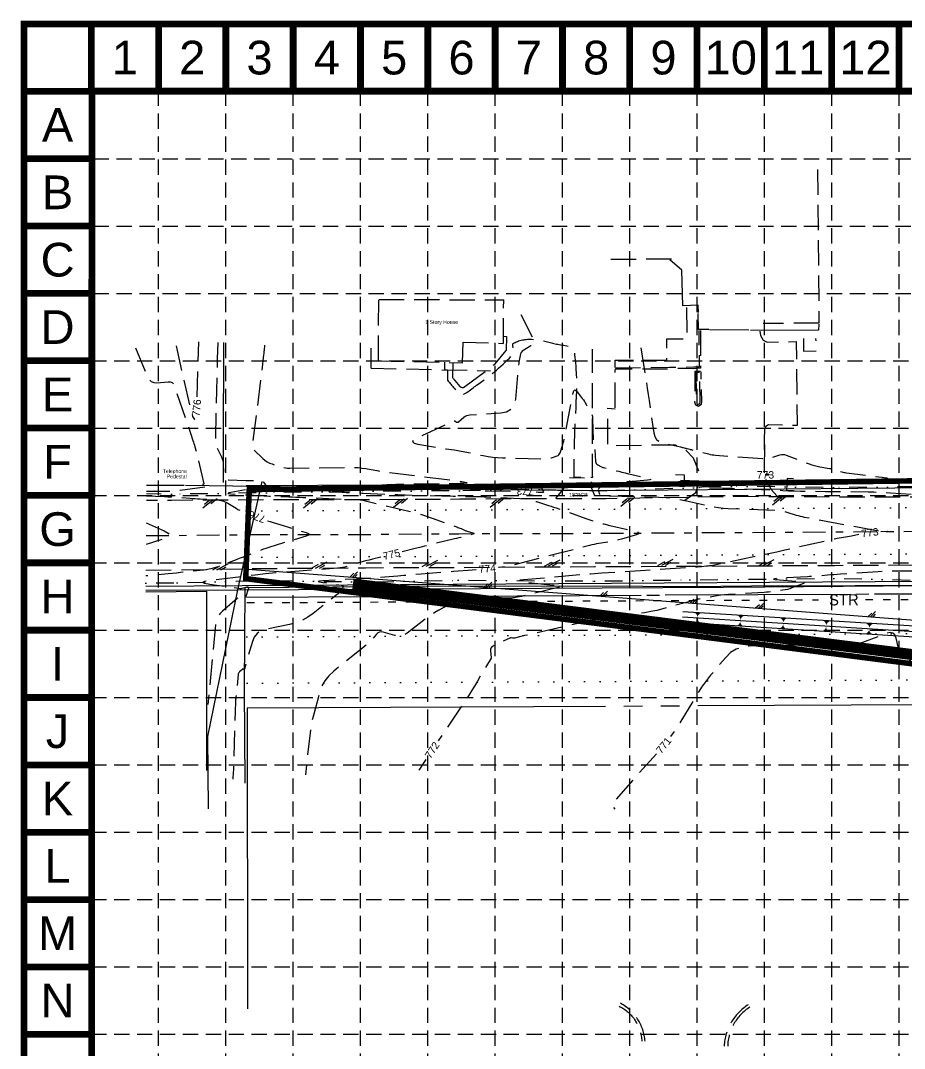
# Model space of a CAD drawing. Header units: feet. Extents: x 47819 to 50150, y 49272 to 50730.
# Drawn here: x 47819 to 48296, y 50175 to 50730 of the extents above; entities that cross this region are included whole.
import ezdxf
from ezdxf.enums import TextEntityAlignment as Align

# ---------------------------------------------------------------- set-up
doc = ezdxf.new("R2010")
doc.units = ezdxf.units.FT
doc.header["$MEASUREMENT"] = 0
for name, pattern in [('C.L.Road', [113, 100, -3, 7, -3]), ('DGN Style 1', [8.199064, 0.013642, -8.185422]), ('DGN Style 2', [13.64237, 8.185422, -5.456948]), ('DGN Style 3', [19.099317, 13.64237, -5.456948]), ('DGN Style 5', [9.549659, 4.092711, -5.456948]), ('DGN Style 6', [25.947787, 0.013642, -5.456948, 9.549659, -5.456948, 0.013642, -5.456948]), ('DGN Style 7', [27.284739, 12.278133, -5.456948, 4.092711, -5.456948]), ('HIDDEN', [0.375, 0.25, -0.125]), ('R W Line', [250, 200, -10, 10, -10, 10, -10])]:
    doc.linetypes.add(name, pattern=pattern)
for name, color, linetype in [('BASE', 7, 'Continuous'), ('GRID', 254, 'HIDDEN'), ('SILT FENCE', 200, 'Continuous')]:
    doc.layers.add(name, color=color, linetype=linetype)
for name, color, linetype, lineweight in [('Level 1', 1, 'Continuous', 0), ('Level 13', 1, 'Continuous', 0), ('Level 14', 1, 'Continuous', 0), ('Level 17', 1, 'Continuous', 0), ('Level 21', 1, 'Continuous', 0), ('Level 22', 1, 'Continuous', 0), ('Level 30', 1, 'Continuous', 0), ('Level 4', 1, 'Continuous', 0), ('Level 43', 1, 'Continuous', 0), ('Level 45', 1, 'Continuous', 0), ('Level 63', 1, 'Continuous', 0), ('Level 8', 1, 'Continuous', 0)]:
    doc.layers.add(name, color=color, linetype=linetype, lineweight=lineweight)
doc.styles.get("Standard").update_dxf_attribs({"font": 'ARIAL.TTF'})
doc.styles.add('Style-WORKING', font='WORKING.shx')
doc.linetypes.add('Fence', pattern='A,20,-3,[38,dgnlstyle-lstyle.shx,S=0.024,R=0,X=0,Y=0],-3', length=26)
doc.linetypes.add('{-BT-}', pattern='A,20,-3,["BT",Style-WORKING,S=3,R=0,X=-2.504,Y=-1.5],-3', length=26)
doc.linetypes.add('{-OE-}', pattern='A,20,-3,[13,dgnlstyle-lstyle.shx,S=0.041192,R=0,X=0,Y=0],-3', length=26)

msp = doc.modelspace()

# ---------------------------------------------------------------- hatches: boundary and pattern name
at = {"layer": 'Level 30', "linetype": 'Continuous', "lineweight": 0}
for points in [[(48181.76, 50404.42, 0.448688), (48184.87, 50407.18, 0.448688), (48187.56, 50404)], [(48187.73, 50409.91, 0.448688), (48184.64, 50407.11, 0.448688), (48181.92, 50410.26)], [(48210.96, 50408.42, 0.448688), (48207.85, 50405.66, 0.448688), (48205.16, 50408.83)], [(48234.07, 50407.04, 0.448688), (48231, 50404.23, 0.448688), (48228.26, 50407.37)], [(48204.68, 50402.94, 0.448688), (48207.77, 50405.72, 0.448688), (48210.49, 50402.57)], [(48227.87, 50401.44, 0.448688), (48230.95, 50404.23, 0.448688), (48233.68, 50401.08)], [(48251.04, 50400.1, 0.448688), (48254.14, 50402.88, 0.448688), (48256.85, 50399.71)], [(48257.29, 50405.45, 0.448688), (48254.15, 50402.72, 0.448688), (48251.49, 50405.93)], [(48280.54, 50404.09, 0.448688), (48277.45, 50401.31, 0.448688), (48274.74, 50404.47)], [(48274.3, 50398.64, 0.448688), (48277.42, 50401.41, 0.448688), (48280.11, 50398.23)]]:
    msp.add_hatch(color=5, dxfattribs=at).paths.add_polyline_path(points)

# ---------------------------------------------------------------- linework, layer by layer
at = {"layer": 'BASE', "const_width": 3.64}
for points in [[(47820.86, 49273.44), (50147.9, 49273.44), (50147.9, 50727.84), (47820.86, 50727.84)], [(47857.14, 49309.79), (50111.64, 49309.73), (50111.6, 50691.5), (47857.6, 50691.54)]]:
    msp.add_lwpolyline(points, close=True, dxfattribs=at)
for points in [[(47857.22, 50691.48), (47857.22, 50727.84)], [(47893.58, 50691.48), (47893.58, 50727.84)], [(47929.94, 50691.48), (47929.94, 50727.84)], [(47966.3, 50691.48), (47966.3, 50727.84)], [(48002.66, 50691.48), (48002.66, 50727.84)], [(48039.02, 50691.48), (48039.02, 50727.84)], [(48075.38, 50691.48), (48075.38, 50727.84)], [(48111.74, 50691.48), (48111.74, 50727.84)], [(48148.1, 50691.48), (48148.1, 50727.84)], [(48184.46, 50691.48), (48184.46, 50727.84)], [(48220.82, 50691.48), (48220.82, 50727.84)], [(48257.18, 50691.48), (48257.18, 50727.84)], [(48293.54, 50691.48), (48293.54, 50727.84)], [(47857.22, 50691.48), (47820.86, 50691.48)], [(47857.22, 50655.12), (47820.86, 50655.12)], [(47857.22, 50618.76), (47820.86, 50618.76)], [(47857.22, 50582.4), (47820.86, 50582.4)], [(47857.22, 50546.04), (47820.86, 50546.04)], [(47857.22, 50509.68), (47820.86, 50509.68)], [(47857.22, 50473.32), (47820.86, 50473.32)], [(47857.22, 50436.96), (47820.86, 50436.96)], [(47857.22, 50400.6), (47820.86, 50400.6)], [(47857.22, 50364.24), (47820.86, 50364.24)], [(47857.22, 50327.88), (47857.22, 50364.24)], [(47857.22, 50327.88), (47820.86, 50327.88)], [(47857.22, 50291.52), (47820.86, 50291.52)], [(47857.22, 50255.16), (47820.86, 50255.16)], [(47857.22, 50218.8), (47820.86, 50218.8)], [(47857.22, 50182.44), (47820.86, 50182.44)]]:
    msp.add_lwpolyline(points, dxfattribs=at)
at = {"layer": 'GRID', "color": 252, "linetype": 'HIDDEN', "lineweight": 0, "ltscale": 33}
for p, q in [((47893.46, 50691.83), (47893.46, 49418.72)), ((47929.82, 50691.83), (47929.82, 49418.72)), ((47966.18, 50691.83), (47966.18, 49418.72)), ((48002.54, 50691.83), (48002.54, 49418.72)), ((48038.9, 50691.83), (48038.9, 49418.72)), ((48075.26, 50691.83), (48075.26, 49418.72)), ((48111.62, 50691.83), (48111.62, 49418.72)), ((48147.98, 50691.83), (48147.98, 49418.72)), ((48184.34, 50691.83), (48184.34, 49418.72)), ((48220.7, 50691.83), (48220.7, 49418.72)), ((48257.06, 50691.83), (48257.06, 49418.72)), ((48293.42, 50691.83), (48293.42, 49418.72)), ((47858.56, 50655), (50112.88, 50655)), ((47858.56, 50618.64), (50112.88, 50618.64)), ((47858.56, 50582.28), (50112.88, 50582.28)), ((47857.22, 50546.04), (50111.54, 50546.04)), ((47857.22, 50509.68), (50111.54, 50509.68)), ((47857.22, 50473.32), (50111.54, 50473.32)), ((47857.22, 50436.96), (50111.54, 50436.96)), ((47857.22, 50400.6), (50111.54, 50400.6)), ((47857.22, 50364.24), (50111.54, 50364.24)), ((47857.22, 50327.88), (50111.54, 50327.88)), ((47857.22, 50291.52), (50111.54, 50291.52)), ((47857.22, 50255.16), (50111.54, 50255.16)), ((47857.22, 50218.8), (50111.54, 50218.8)), ((47857.22, 50182.44), (50111.54, 50182.44))]:
    msp.add_line(p, q, dxfattribs=at)
at = {"layer": 'Level 1', "color": 253, "linetype": 'C.L.Road', "lineweight": 0}
msp.add_line((47941.22, 50418.46), (49384.61, 50425.65), dxfattribs=at)
at = {"layer": 'Level 1', "color": 253, "linetype": 'DGN Style 7', "lineweight": 0, "flags": 128}
msp.add_lwpolyline([(47886.91, 50451.69), (47903.12, 50451.73), (47952.27, 50452.33), (48005.73, 50452.3), (48055.73, 50452.68), (48128.69, 50452.89), (48181.57, 50453.22), (48362.07, 50454.27), (48413.92, 50454.23), (48463.9, 50454.62), (48513.7, 50454.83), (48562.97, 50455.28), (48613.81, 50455.44), (48665.23, 50455.82), (48709.4, 50454.27), (48747.01, 50455.15), (48810.68, 50455.63), (48860.54, 50456), (48910.08, 50456.16), (48958.6, 50456.55), (49009.67, 50456.96), (49059.25, 50457.11), (49108.65, 50457.69), (49158.42, 50458.22), (49208.5, 50458.52), (49258.75, 50458.63), (49309.17, 50459.28), (49359.34, 50459.39), (49409.52, 50459.97), (49461, 50460.23), (49511.13, 50460.45), (49562.4, 50460.61), (49612.73, 50461.19), (49662.55, 50461.58), (49712.79, 50461.63), (49763.97, 50462.42), (49814.97, 50462.05), (49865.16, 50462.48), (49916.23, 50462.88), (49966.65, 50462.95), (50016.35, 50463.19), (50066.88, 50463.31), (50068.94, 50463.32)], dxfattribs=at)
at = {"layer": 'Level 13', "color": 7, "linetype": 'DGN Style 3', "lineweight": 0}
for p, q in [((48075.39, 50544.38), (48081.34, 50551.64)), ((48048.14, 50541.15), (48048.23, 50545.18)), ((48052.6, 50536.66), (48052.78, 50545.09)), ((48059.06, 50532.06), (48075.39, 50544.38)), ((48052.65, 50536.53), (48056.35, 50532.18)), ((47923.07, 50471.04), (47917.58, 50466.49)), ((47920.97, 50470.6), (47918.39, 50468.46)), ((47925.16, 50471.47), (47921.82, 50468.71)), ((47977.29, 50470.95), (47971.8, 50466.4)), ((47975.2, 50470.51), (47972.61, 50468.37)), ((47979.38, 50471.39), (47976.05, 50468.62)), ((48026.01, 50471.31), (48020.52, 50466.76)), ((48023.91, 50470.87), (48021.33, 50468.73)), ((48028.1, 50471.74), (48024.76, 50468.97)), ((48078.25, 50471.37), (48072.76, 50466.83)), ((48076.15, 50470.94), (48073.57, 50468.79)), ((48080.34, 50471.81), (48077, 50469.04)), ((48148.68, 50471.84), (48143.2, 50467.29)), ((48146.59, 50471.4), (48144, 50469.26)), ((48150.78, 50472.27), (48147.44, 50469.51)), ((48230.63, 50472.59), (48225.15, 50468.04)), ((48228.54, 50472.15), (48225.95, 50470.01)), ((48232.73, 50473.02), (48229.39, 50470.26)), ((47922.93, 50433.18), (47926.74, 50435.24)), ((47925.07, 50433.2), (47931.33, 50436.59)), ((47976.24, 50434.11), (47980.05, 50436.17)), ((47978.37, 50434.13), (47984.64, 50437.52)), ((47980.51, 50434.15), (47983.47, 50435.75)), ((48035.98, 50435.04), (48039.79, 50437.11)), ((48038.11, 50435.06), (48044.38, 50438.45)), ((48040.25, 50435.08), (48043.21, 50436.68)), ((48102.1, 50435.23), (48105.92, 50437.29)), ((48104.24, 50435.25), (48110.51, 50438.64)), ((48106.38, 50435.27), (48109.34, 50436.87)), ((48163.19, 50435.58), (48167, 50437.64)), ((48165.32, 50435.6), (48171.59, 50438.99)), ((48167.46, 50435.62), (48170.42, 50437.22)), ((48217.66, 50435.35), (48221.47, 50437.41)), ((48219.8, 50435.37), (48226.07, 50438.76)), ((48221.94, 50435.39), (48224.89, 50436.99)), ((47927.2, 50433.22), (47930.16, 50434.82))]:
    msp.add_line(p, q, dxfattribs=at)
at = {"layer": 'Level 13', "color": 7, "linetype": 'DGN Style 1', "lineweight": 0}
for p, q in [((47940.99, 50464.96), (48689.23, 50468.69)), ((47941.11, 50439.96), (48390.8, 50442.2)), ((47941.33, 50396.96), (48391.01, 50399.2)), ((47941.45, 50371.96), (48689.69, 50375.69))]:
    msp.add_line(p, q, dxfattribs=at)
at = {"layer": 'Level 13', "color": 7, "linetype": 'DGN Style 3', "lineweight": 0, "flags": 128}
for points in [[(48140.24, 50542.46), (48140.19, 50546.26), (48168.13, 50546.43), (48168.14, 50557.79), (48179.07, 50557.95), (48178.91, 50575.57)], [(48079.97, 50559.29), (48081.57, 50559.1), (48081.34, 50551.64)], [(48186.25, 50562.41), (48186.31, 50542.02), (48182.58, 50541.7), (48178.48, 50541.77), (48173.6, 50541.86), (48169.48, 50541.58), (48140.27, 50541.42)], [(48140.3, 50542.21), (48169.52, 50542.49), (48173.67, 50542.52), (48178.63, 50542.55), (48182.6, 50542.66), (48185.76, 50542.66), (48185.49, 50562.38)], [(48218.37, 50561.92), (48218.69, 50559.63), (48220.13, 50557.23), (48222.35, 50556.08), (48237.99, 50556.37), (48238.48, 50511.12), (48223.05, 50511.4), (48221.58, 50510.59), (48220.94, 50509.24), (48220.61, 50483.67), (48222.6, 50479.78), (48224.41, 50476.48), (48227.53, 50473.18), (48231.34, 50471.29)], [(48140.29, 50520.61), (48140.24, 50541.24)], [(48186.24, 50540.23), (48183.22, 50540.29), (48183.13, 50523.78), (48183.58, 50522.28), (48184.98, 50521.55), (48186.76, 50522.64), (48187, 50523.9), (48186.59, 50540.08)], [(48185.74, 50539.75), (48183.77, 50539.71), (48183.92, 50523.92), (48184.12, 50522.87), (48184.89, 50522.38), (48185.96, 50523), (48186.1, 50523.9), (48185.85, 50539.73)], [(48177.8, 50470.86), (48183.85, 50474.92), (48185.82, 50480.9), (48185.63, 50485.5), (48182.55, 50493.5), (48178.04, 50497.97), (48172.77, 50500.5), (48170.59, 50500.55), (48136.26, 50500.13), (48136.27, 50520.35), (48140.29, 50520.12)], [(48172.71, 50484.65), (48177.54, 50484.44), (48177.42, 50478.04), (48172.27, 50478.2)], [(48236.43, 50482.36), (48233.02, 50482.42), (48232.67, 50475.96), (48236.97, 50475.97)], [(48732.74, 50475.56), (48727.61, 50473.15), (48719.37, 50473.21), (48699.81, 50472.65), (48663.74, 50474.25), (48614.87, 50474.25), (48564.47, 50474.54), (48513.19, 50474.98), (48462.85, 50473.79), (48411.31, 50473.33), (48360.52, 50473.04), (48308.36, 50472.38), (48258.48, 50472.45), (48202.79, 50472.72), (48135.29, 50471.51), (48100.18, 50471.51), (48056.31, 50471.24), (48002.53, 50470.94), (47952.05, 50470.96), (47900.64, 50470.64), (47887.04, 50470.53)], [(47886.79, 50433.02), (47903.12, 50433.17), (47951.46, 50433.92), (48005.29, 50434.33), (48055.53, 50434.5), (48128.95, 50434.94), (48181, 50435.14), (48258.59, 50435.59), (48309.47, 50435.83), (48361.95, 50436.07), (48414.41, 50436.27), (48463.58, 50436.03), (48514.5, 50436.48), (48562.77, 50436.34), (48613.38, 50436.59), (48666.21, 50435.18)]]:
    msp.add_lwpolyline(points, dxfattribs=at)
at = {"layer": 'Level 13', "color": 7, "linetype": 'DGN Style 2', "lineweight": 0, "flags": 128}
msp.add_lwpolyline([(48108.14, 50471.67), (48112.56, 50477.13), (48115.41, 50482.96), (48127.17, 50482.72), (48127.3, 50477.62), (48129.74, 50471.54)], dxfattribs=at)
at = {"layer": 'Level 13', "color": 7, "linetype": 'DGN Style 3', "lineweight": 0}
for centre, radius, start, end in [((48057.78, 50533.74), 2.12, 227.5754, 307.4032), ((48130.75, 50176.65), 25.7, 4.6684, 61.3159), ((48227.17, 50174.62), 28.16, 122.4184, 176.92), ((48226.41, 50175.49), 25.45, 121.7535, 178.7983)]:
    msp.add_arc(centre, radius, start, end, dxfattribs=at)
at = {"layer": 'Level 13', "color": 7, "linetype": 'DGN Style 3', "lineweight": 0, "extrusion": (0, 0, -1)}
msp.add_arc((-48132.37, 50177.78), 22.26, 116.4615, 177.619, dxfattribs=at)
at = {"layer": 'Level 13', "color": 7, "linetype": 'DGN Style 3', "lineweight": 0}
msp.add_open_spline([(48048.14, 50541.15), (48048.62, 50541.11), (48049.1, 50541.08), (48049.58, 50541.04), (48049.61, 50539.19), (48049.64, 50537.34), (48049.67, 50535.49), (48051.57, 50533.21), (48053.47, 50530.93), (48055.37, 50528.66), (48057.69, 50525.88), (48062.21, 50530.7), (48065.37, 50532.82), (48073.02, 50537.95), (48079.54, 50543.52), (48085.25, 50549.81), (48086.52, 50551.21), (48083.73, 50554.62), (48085.47, 50555.6), (48092.19, 50559.37), (48100.62, 50557.07), (48107.74, 50555.21), (48111.32, 50554.27), (48117.46, 50554.57), (48118.06, 50550.83), (48120.63, 50534.75), (48118.36, 50518.65), (48118.11, 50502.56), (48118.01, 50496.08), (48117.91, 50489.59), (48117.81, 50483.11), (48121.22, 50483.11), (48124.63, 50483.11), (48128.05, 50483.11), (48128.04, 50489.69), (48128.03, 50496.28), (48128.02, 50502.86), (48127.97, 50519.35), (48127.92, 50535.83), (48127.88, 50552.31)], degree=3, knots=[0, 0, 0, 0, 0.166667, 0.166667, 0.166667, 0.333333, 0.333333, 0.333333, 0.352739, 0.352739, 0.352739, 0.37636, 0.37636, 0.37636, 0.433381, 0.433381, 0.433381, 0.446004, 0.446004, 0.446004, 0.494552, 0.494552, 0.494552, 0.518991, 0.518991, 0.518991, 0.624247, 0.624247, 0.624247, 0.666667, 0.666667, 0.666667, 0.777778, 0.777778, 0.777778, 0.888889, 0.888889, 0.888889, 1, 1, 1, 1], dxfattribs=at)
at = {"layer": 'Level 14', "color": 7, "linetype": 'DGN Style 3', "lineweight": 0}
for p, q in [((48249.44, 50649.26), (48250.29, 50566.34)), ((48170.59, 50600.89), (48135.63, 50600.62)), ((48012.37, 50545.95), (48012.51, 50579.15)), ((48012.51, 50579.15), (48080.01, 50578.87)), ((48079.83, 50555.39), (48080.01, 50578.87)), ((48250.29, 50566.34), (48220.21, 50566.1)), ((48057.67, 50544.98), (48058.08, 50556.03)), ((48058.08, 50556.03), (48079.83, 50555.39)), ((48012.37, 50545.95), (48057.67, 50544.98))]:
    msp.add_line(p, q, dxfattribs=at)
at = {"layer": 'Level 14', "color": 7, "linetype": 'Continuous', "lineweight": 0}
for p, q in [((47939.39, 50433.74), (48689.69, 50376.19)), ((47998.97, 50431.29), (47996.96, 50429.26)), ((48001.11, 50432.09), (47998.28, 50429.27)), ((48000.94, 50430.65), (47999.61, 50429.32)), ((48071.48, 50425.7), (48069.46, 50423.68)), ((48073.61, 50426.51), (48070.79, 50423.68)), ((48073.45, 50425.06), (48072.12, 50423.73)), ((48133.98, 50420.94), (48131.97, 50418.92)), ((48136.12, 50421.74), (48133.29, 50418.92)), ((48135.96, 50420.3), (48134.62, 50418.97)), ((48182.69, 50417.28), (48180.67, 50415.26)), ((48184.82, 50418.09), (48182, 50415.26)), ((48184.66, 50416.65), (48183.33, 50415.32)), ((48218.16, 50414.34), (48216.03, 50412.44)), ((48220.33, 50415.03), (48217.35, 50412.36)), ((48220.09, 50413.6), (48218.68, 50412.35)), ((48278.74, 50409.81), (48276.72, 50407.78)), ((48280.87, 50410.61), (48278.05, 50407.79)), ((48280.71, 50409.17), (48279.37, 50407.84))]:
    msp.add_line(p, q, dxfattribs=at)
at = {"layer": 'Level 17', "color": 7, "linetype": 'Fence', "lineweight": 0}
for p, q in [((47928.59, 50555.88), (47928.48, 50501.01)), ((47928.48, 50501.01), (47928.43, 50480.26)), ((48230.65, 50424.58), (48666.34, 50426.78))]:
    msp.add_line(p, q, dxfattribs=at)
at = {"layer": 'Level 17', "color": 7, "linetype": 'Fence', "lineweight": 0, "flags": 128}
for points in [[(48185.12, 50572.12), (48184.95, 50576.02), (48176.68, 50575.71), (48176.27, 50595), (48169.75, 50600.59)], [(48190.77, 50562.81), (48185.23, 50562.84), (48185.1, 50571.55)], [(48212.38, 50562.6), (48191.21, 50562.74)], [(48250.26, 50565.81), (48250.03, 50562.49), (48213.23, 50562.44)], [(48230.65, 50424.58), (48180.51, 50423.93), (48129.73, 50424.39), (48082.75, 50424.21), (48033.88, 50424.4), (47987.79, 50423.73), (47940.16, 50423.42), (47939.85, 50369.31), (47940.23, 50317.96)], [(47886.71, 50421.28), (47919.44, 50421.64), (47919.5, 50324.88)]]:
    msp.add_lwpolyline(points, dxfattribs=at)
at = {"layer": 'Level 21', "color": 35, "linetype": 'DGN Style 3', "lineweight": 0, "flags": 128}
for points in [[(47925.59, 50555.95), (47925.31, 50546.98), (47925.26, 50545.06), (47925.2, 50543.14), (47925.15, 50541.22), (47925.1, 50539.3), (47924.27, 50504.07), (47924.32, 50502.61), (47924.53, 50501.18), (47924.92, 50499.79), (47925.48, 50498.44), (47927.56, 50494.08), (47927.96, 50493.13), (47928.26, 50492.16), (47928.45, 50491.16), (47928.55, 50490.14), (47928.81, 50484.3), (47929.01, 50483.2), (47929.52, 50482.4), (47930.32, 50481.91), (47931.42, 50481.72), (47940.77, 50481.45), (47941.81, 50481.43), (47942.85, 50481.4), (47943.89, 50481.38), (47944.94, 50481.37), (47948.86, 50481.31), (47949.31, 50481.26), (47949.7, 50481.11), (47950.04, 50480.86), (47950.33, 50480.52), (47951.2, 50479.24), (47951.4, 50479), (47951.64, 50478.82), (47951.92, 50478.71), (47952.23, 50478.67), (47954.1, 50478.6), (47954.28, 50478.59), (47954.34, 50478.57), (47954.28, 50478.54), (47954.1, 50478.52), (47953.33, 50478.41), (47953.16, 50478.39), (47952.99, 50478.36), (47952.83, 50478.34), (47952.66, 50478.32), (47951.91, 50478.22), (47951.75, 50478.2), (47951.59, 50478.17), (47951.43, 50478.15), (47951.27, 50478.12), (47932.55, 50474.91), (47931.47, 50474.68), (47931.11, 50474.48), (47931.49, 50474.33), (47932.59, 50474.21), (47937.39, 50473.89), (47938.42, 50473.82), (47939.45, 50473.76), (47940.48, 50473.7), (47941.51, 50473.64), (47948.83, 50473.22), (47950.4, 50473.13), (47951.97, 50473.05), (47953.54, 50472.98), (47955.11, 50472.92), (47963.96, 50472.58), (47965.86, 50472.5), (47967.76, 50472.43), (47969.65, 50472.35), (47971.55, 50472.27), (48002.49, 50470.96), (48002.51, 50470.96), (48002.53, 50470.96), (48002.55, 50470.96), (48002.57, 50470.96), (48002.64, 50470.95), (48002.66, 50470.95), (48002.67, 50470.95), (48002.69, 50470.95), (48002.7, 50470.95), (48002.97, 50470.95), (48003.03, 50470.94), (48003.08, 50470.94), (48003.14, 50470.93), (48003.19, 50470.92), (48028.78, 50464.85), (48031.97, 50464.04), (48035.14, 50463.15), (48038.27, 50462.17), (48041.38, 50461.1), (48054.7, 50456.3), (48055.26, 50456.1), (48055.83, 50455.88), (48056.39, 50455.65), (48056.94, 50455.41), (48058.75, 50454.62), (48059.14, 50454.46), (48059.53, 50454.31), (48059.93, 50454.17), (48060.33, 50454.03), (48063.31, 50453.1), (48063.79, 50452.91), (48063.95, 50452.72), (48063.78, 50452.54), (48063.29, 50452.37), (48057.98, 50451), (48056.84, 50450.71), (48055.71, 50450.42), (48054.56, 50450.14), (48053.42, 50449.86), (48042.02, 50447.1), (48039.58, 50446.51), (48037.14, 50445.91), (48034.7, 50445.31), (48032.26, 50444.7), (48025.23, 50442.95)], [(48013.59, 50440.06), (48009.15, 50438.95), (48007.27, 50438.47), (48005.39, 50437.96), (48003.52, 50437.43), (48001.66, 50436.88), (47995.58, 50435.03), (47994.27, 50434.67), (47992.94, 50434.39), (47991.6, 50434.17), (47990.25, 50434.03), (47962.62, 50431.95), (47956.98, 50431.48), (47951.35, 50430.96), (47945.72, 50430.36), (47940.1, 50429.7), (47921.2, 50427.36), (47918.46, 50426.9), (47917.54, 50426.43), (47918.45, 50425.94), (47921.19, 50425.43), (47936.94, 50423.22), (47937.58, 50423.16), (47938.21, 50423.17), (47938.83, 50423.25), (47939.45, 50423.39), (47941.47, 50423.97), (47941.83, 50424.02), (47942.06, 50423.93), (47942.14, 50423.71), (47942.09, 50423.35), (47940.44, 50417.6), (47940.23, 50417.14), (47939.94, 50416.89), (47939.55, 50416.85), (47939.08, 50417.02), (47937.38, 50417.91), (47937.02, 50418.05), (47936.68, 50418.07), (47936.35, 50417.97), (47936.03, 50417.76), (47928.13, 50410.94), (47926.63, 50409.38), (47925.49, 50407.64), (47924.73, 50405.7), (47924.33, 50403.57), (47921.19, 50370.27), (47921.08, 50369.14), (47920.97, 50368.01), (47920.85, 50366.89), (47920.73, 50365.77), (47920.14, 50360.52)]]:
    msp.add_lwpolyline(points, dxfattribs=at)
at = {"layer": 'Level 22', "color": 35, "linetype": 'DGN Style 3', "lineweight": 0, "flags": 128}
for points in [[(48089.2, 50571.03), (48095.86, 50557.87), (48096.26, 50556.7), (48096.2, 50555.67), (48095.69, 50554.77), (48094.72, 50554), (48090.81, 50551.72), (48090.05, 50551.17), (48089.47, 50550.51), (48089.05, 50549.73), (48088.81, 50548.83), (48088.23, 50545.32), (48088.11, 50544.57), (48088.01, 50543.82), (48087.92, 50543.06), (48087.84, 50542.31), (48086.31, 50525.36), (48085.56, 50522.15), (48083.99, 50519.8), (48081.59, 50518.31), (48078.37, 50517.67), (48061.69, 50516.69), (48060.78, 50516.56), (48059.93, 50516.3), (48059.14, 50515.89), (48058.41, 50515.33), (48055.64, 50512.88), (48055.38, 50512.7), (48055.11, 50512.63), (48054.83, 50512.66), (48054.54, 50512.78), (48053.59, 50513.36), (48053.39, 50513.46), (48053.18, 50513.5), (48052.97, 50513.48), (48052.75, 50513.41), (48033.17, 50504.33), (48031.34, 50503.27), (48030.79, 50502.37), (48031.55, 50501.63), (48033.59, 50501.06), (48043.46, 50499.27), (48044.81, 50499.04), (48046.16, 50498.83), (48047.51, 50498.63), (48048.86, 50498.46), (48053.3, 50497.92), (48054.24, 50497.79), (48055.19, 50497.65), (48056.13, 50497.48), (48057.07, 50497.29), (48068.97, 50494.8), (48071.53, 50494.33), (48074.1, 50493.97), (48076.68, 50493.74), (48079.28, 50493.62), (48102.13, 50493.08), (48103.08, 50493.1), (48104.02, 50493.2), (48104.94, 50493.39), (48105.85, 50493.66), (48108.8, 50494.67), (48109.38, 50494.94), (48109.85, 50495.31), (48110.21, 50495.79), (48110.47, 50496.38), (48111.88, 50500.8), (48112.17, 50501.75), (48112.43, 50502.71), (48112.66, 50503.68), (48112.86, 50504.65), (48117.55, 50528.77), (48117.88, 50529.81), (48118.36, 50530.25), (48118.98, 50530.06), (48119.73, 50529.27), (48122.44, 50525.67), (48123.01, 50524.89), (48123.55, 50524.1), (48124.07, 50523.29), (48124.57, 50522.46), (48126.96, 50518.35), (48127.41, 50517.46), (48127.74, 50516.52), (48127.95, 50515.56), (48128.03, 50514.56), (48128.32, 50503.35), (48128.34, 50503.09), (48128.38, 50502.84), (48128.45, 50502.59), (48128.55, 50502.35), (48128.9, 50501.57), (48128.96, 50501.4), (48129.01, 50501.23), (48129.05, 50501.05), (48129.07, 50500.87), (48129.66, 50491.61), (48129.76, 50491.06), (48129.97, 50490.59), (48130.3, 50490.2), (48130.75, 50489.88), (48132.42, 50488.96), (48132.78, 50488.78), (48133.15, 50488.62), (48133.53, 50488.48), (48133.92, 50488.37), (48142.1, 50486.34), (48143.86, 50485.91), (48145.61, 50485.48), (48147.37, 50485.06), (48149.13, 50484.65), (48157.73, 50482.65), (48159.04, 50482.28), (48159.46, 50481.96), (48159, 50481.71), (48157.64, 50481.53), (48151.78, 50481.02), (48150.52, 50480.91), (48149.26, 50480.81), (48148, 50480.7), (48146.74, 50480.6), (48136.28, 50479.78), (48135.57, 50479.68), (48134.9, 50479.49), (48134.25, 50479.2), (48133.64, 50478.83), (48131.71, 50477.45), (48131.36, 50477.13), (48131.16, 50476.76), (48131.09, 50476.34), (48131.17, 50475.88), (48131.72, 50474.02), (48131.87, 50473.67), (48132.1, 50473.41), (48132.4, 50473.26), (48132.78, 50473.21), (48134.59, 50473.19), (48134.97, 50473.18), (48135.36, 50473.17), (48135.75, 50473.17), (48136.13, 50473.16), (48163.77, 50472.37), (48167.55, 50472.17), (48171.31, 50471.79), (48175.04, 50471.22), (48178.75, 50470.46), (48190.84, 50467.69), (48193.43, 50467.16), (48196.05, 50466.75), (48198.68, 50466.47), (48201.32, 50466.31), (48226.77, 50465.43), (48228.35, 50465.32), (48229.92, 50465.1), (48231.47, 50464.77), (48233, 50464.34), (48237.96, 50462.75), (48239.03, 50462.42), (48240.1, 50462.13), (48241.19, 50461.88), (48242.28, 50461.66), (48283.07, 50454.12), (48283.63, 50454.02), (48284.19, 50453.96), (48284.75, 50453.91), (48285.32, 50453.89), (48287.17, 50453.86), (48287.47, 50453.85), (48287.57, 50453.84), (48287.47, 50453.83), (48287.17, 50453.82), (48283.76, 50453.73)], [(47881.21, 50553.01), (47887.67, 50537.28), (47888.51, 50535.81), (47889.64, 50534.8), (47891.05, 50534.26), (47892.74, 50534.19), (47898.73, 50534.7), (47899.91, 50534.65), (47900.87, 50534.26), (47901.61, 50533.54), (47902.13, 50532.48), (47912.14, 50503), (47912.41, 50502.16), (47912.68, 50501.33), (47912.93, 50500.49), (47913.18, 50499.65), (47913.96, 50496.89), (47914.12, 50496.3), (47914.28, 50495.71), (47914.42, 50495.11), (47914.57, 50494.52), (47918, 50479.68), (47918.01, 50479.53), (47917.97, 50479.42), (47917.88, 50479.34), (47917.73, 50479.3), (47917.17, 50479.23), (47917.07, 50479.21), (47917.04, 50479.19), (47917.07, 50479.16), (47917.16, 50479.13), (47919.74, 50478.37), (47920.15, 50478.22), (47920.28, 50478.09), (47920.13, 50477.98), (47919.7, 50477.9), (47905.22, 50475.99), (47903.09, 50475.75), (47900.95, 50475.58), (47898.81, 50475.48), (47896.67, 50475.45), (47889.65, 50475.47), (47888.15, 50475.46), (47887.07, 50475.45)], [(47903.03, 50554.15), (47910.53, 50521.27), (47911.97, 50516.01), (47913.06, 50514.32), (47913.21, 50514.71)], [(47914.35, 50526.58), (47915.26, 50556.17)], [(47950.75, 50554.44), (47950.57, 50551.65), (47950.53, 50551.06), (47950.48, 50550.46), (47950.42, 50549.87), (47950.35, 50549.27), (47944.54, 50502.68), (47944.49, 50502.21), (47944.45, 50501.75), (47944.42, 50501.28), (47944.4, 50500.81), (47944.36, 50499.29), (47944.38, 50498.97), (47944.46, 50498.68), (47944.6, 50498.42), (47944.81, 50498.18), (47949.86, 50493.3), (47950.98, 50492.32), (47952.2, 50491.5), (47953.5, 50490.82), (47954.89, 50490.3), (47959.96, 50488.7), (47961.05, 50488.4), (47962.16, 50488.19), (47963.28, 50488.07), (47964.41, 50488.04), (47997.07, 50488.49), (47999.21, 50488.47), (48001.33, 50488.34), (48003.45, 50488.12), (48005.57, 50487.79), (48012.45, 50486.54), (48013.93, 50486.29), (48015.41, 50486.05), (48016.89, 50485.84), (48018.38, 50485.65), (48054.57, 50481.24), (48055.27, 50481.15), (48055.96, 50481.04), (48056.65, 50480.92), (48057.34, 50480.79), (48059.82, 50480.27), (48060.09, 50480.19), (48060.19, 50480.13), (48060.09, 50480.07), (48059.81, 50480.02), (48058.58, 50479.87), (48058.31, 50479.84), (48058.05, 50479.81), (48057.78, 50479.79), (48057.52, 50479.77), (48056.47, 50479.7), (48056.25, 50479.69), (48056.03, 50479.68), (48055.8, 50479.67), (48055.58, 50479.67), (48024.3, 50479.3), (48021.79, 50479.24), (48019.3, 50479.14), (48016.8, 50478.99), (48014.3, 50478.8), (48005.97, 50478.06), (48004.32, 50477.9), (48002.67, 50477.73), (48001.02, 50477.53), (47999.38, 50477.32), (47993.74, 50476.55), (47992.72, 50476.42), (47991.7, 50476.28), (47990.68, 50476.14), (47989.65, 50476), (47986.31, 50475.56), (47985.78, 50475.47), (47985.6, 50475.4), (47985.78, 50475.35), (47986.32, 50475.31), (47992.65, 50475.07), (47993.79, 50475.02), (47994.93, 50474.98), (47996.07, 50474.93), (47997.21, 50474.88), (48000.94, 50474.72), (48001.74, 50474.69), (48002.54, 50474.66), (48003.33, 50474.62), (48004.13, 50474.59), (48022.9, 50473.79), (48026.75, 50473.63), (48030.59, 50473.5), (48034.44, 50473.38), (48038.29, 50473.28), (48052.67, 50472.95), (48054.46, 50472.91), (48056.24, 50472.88), (48058.03, 50472.85), (48059.81, 50472.82), (48065.65, 50472.74), (48066.9, 50472.72), (48068.15, 50472.69), (48069.4, 50472.64), (48070.64, 50472.59), (48093.09, 50471.51), (48093.57, 50471.47), (48094.04, 50471.38), (48094.5, 50471.25), (48094.95, 50471.08), (48096.41, 50470.44), (48096.72, 50470.31), (48097.04, 50470.19), (48097.36, 50470.07), (48097.68, 50469.97), (48104.18, 50467.94), (48105.57, 50467.5), (48106.96, 50467.05), (48108.34, 50466.58), (48109.71, 50466.1), (48124.42, 50460.87), (48127.59, 50459.8), (48130.78, 50458.82), (48134, 50457.95), (48137.25, 50457.16), (48150.92, 50454.08), (48152.63, 50453.55), (48153.21, 50453), (48152.66, 50452.42), (48150.98, 50451.8), (48143.63, 50449.76), (48142.05, 50449.35), (48140.47, 50448.97), (48138.87, 50448.64), (48137.26, 50448.36), (48131.32, 50447.38), (48130.05, 50447.15), (48128.79, 50446.9), (48127.53, 50446.62), (48126.28, 50446.31), (48088.62, 50436.58), (48084.87, 50435.7), (48081.09, 50434.96), (48077.28, 50434.39), (48077.1, 50434.37)], [(48154.12, 50553.06), (48156.54, 50537.72), (48157.05, 50534.44), (48157.56, 50531.15), (48158.05, 50527.85), (48158.53, 50524.56), (48161.05, 50507.16), (48161.6, 50505.16), (48162.61, 50503.59), (48164.09, 50502.44), (48166.04, 50501.72), (48175.47, 50499.51), (48175.83, 50499.43), (48176.18, 50499.34), (48176.54, 50499.25), (48176.89, 50499.16), (48178.06, 50498.87), (48178.31, 50498.8), (48178.56, 50498.74), (48178.81, 50498.68), (48179.05, 50498.61), (48180.45, 50498.27), (48180.75, 50498.19), (48181.05, 50498.12), (48181.35, 50498.05), (48181.65, 50497.98), (48184.11, 50497.41), (48184.64, 50497.28), (48185.16, 50497.15), (48185.69, 50497.02), (48186.21, 50496.89), (48190.62, 50495.72), (48191.57, 50495.5), (48192.52, 50495.31), (48193.49, 50495.18), (48194.46, 50495.08), (48219.97, 50493.2), (48221.26, 50493.17), (48222.54, 50493.26), (48223.8, 50493.49), (48225.05, 50493.84), (48229.09, 50495.21), (48229.96, 50495.43), (48230.82, 50495.49), (48231.68, 50495.39), (48232.53, 50495.14), (48244.91, 50490.42), (48246.35, 50489.91), (48247.81, 50489.47), (48249.29, 50489.11), (48250.79, 50488.82), (48255.99, 50487.94), (48256.91, 50487.77), (48257.82, 50487.57), (48258.73, 50487.33), (48259.63, 50487.05), (48262.55, 50486.11), (48263.17, 50485.92), (48263.81, 50485.76), (48264.45, 50485.64), (48265.1, 50485.54), (48284.44, 50483.11), (48286.67, 50482.77), (48287.41, 50482.49), (48286.65, 50482.27), (48284.4, 50482.12), (48274.15, 50481.71), (48272.29, 50481.64), (48270.42, 50481.57), (48268.56, 50481.5), (48266.7, 50481.42), (48260.61, 50481.19), (48259.31, 50481.14), (48258, 50481.08), (48256.7, 50481.02), (48255.4, 50480.94), (48243.09, 50480.24), (48240.45, 50480.1), (48237.81, 50479.98), (48235.18, 50479.89), (48232.53, 50479.82), (48207.14, 50479.28), (48206.68, 50479.27), (48206.21, 50479.26), (48205.74, 50479.24), (48205.27, 50479.22), (48203.75, 50479.16), (48203.42, 50479.14), (48203.09, 50479.12), (48202.77, 50479.1), (48202.44, 50479.07), (48198.19, 50478.7), (48197.28, 50478.63), (48196.36, 50478.55), (48195.45, 50478.48), (48194.54, 50478.4), (48187.01, 50477.81), (48185.8, 50477.7), (48185.4, 50477.61), (48185.8, 50477.54), (48187.02, 50477.51), (48198.21, 50477.32), (48200.61, 50477.28), (48203, 50477.21), (48205.4, 50477.13), (48207.8, 50477.03), (48230.67, 50476.03), (48233.86, 50475.9), (48237.04, 50475.8), (48240.23, 50475.72), (48243.41, 50475.66), (48253.82, 50475.52), (48256.05, 50475.49), (48258.28, 50475.46), (48260.51, 50475.44), (48262.75, 50475.41), (48276.88, 50475.27), (48279.9, 50475.22), (48282.93, 50475.12), (48285.95, 50474.98), (48288.97, 50474.79), (48306.56, 50473.59), (48307.4, 50473.54), (48308.25, 50473.48), (48309.1, 50473.42), (48309.95, 50473.37), (48312.73, 50473.19), (48313.32, 50473.15), (48313.92, 50473.12), (48314.51, 50473.1), (48315.11, 50473.09), (48327.88, 50472.81), (48330.62, 50472.72), (48333.35, 50472.54), (48336.07, 50472.29), (48338.79, 50471.96), (48350.06, 50470.43), (48351.31, 50470.25), (48352.57, 50470.06), (48353.82, 50469.86), (48355.07, 50469.64), (48359.14, 50468.91), (48360.02, 50468.76), (48360.89, 50468.62), (48361.77, 50468.49), (48362.65, 50468.37), (48382.51, 50465.81), (48386.03, 50465.35), (48389.54, 50464.88), (48393.05, 50464.38), (48396.56, 50463.87), (48403.8, 50462.8)], [(48221.38, 50484.44), (48221.75, 50484.45), (48221.87, 50484.46), (48221.99, 50484.46), (48222.1, 50484.46), (48222.22, 50484.47), (48223.26, 50484.49), (48223.38, 50484.5), (48223.43, 50484.53), (48223.39, 50484.57), (48223.28, 50484.62), (48222.77, 50484.81), (48222.67, 50484.84), (48222.56, 50484.85), (48222.45, 50484.85), (48222.34, 50484.82), (48221.37, 50484.49), (48221.31, 50484.47), (48221.29, 50484.45), (48221.31, 50484.45), (48221.38, 50484.44)], [(48085.18, 50477.2), (48071.66, 50476.36), (48068.98, 50476.15), (48068.09, 50476), (48068.99, 50475.88), (48071.68, 50475.81), (48085.61, 50475.62)], [(48097.6, 50475.23), (48098.66, 50475.18), (48099.02, 50475.17), (48099.38, 50475.15), (48099.75, 50475.14), (48100.11, 50475.13), (48101.29, 50475.1), (48101.49, 50475.13), (48101.61, 50475.21), (48101.64, 50475.35), (48101.57, 50475.54), (48100.44, 50477.86), (48100.16, 50478.28), (48099.8, 50478.57), (48099.37, 50478.71), (48098.86, 50478.71), (48091.5, 50477.8), (48089.92, 50477.61), (48088.34, 50477.45), (48086.76, 50477.32), (48085.18, 50477.2)], [(47887.06, 50473.15), (47896.72, 50472.7), (47898.64, 50472.6), (47900.56, 50472.49), (47902.48, 50472.38), (47904.39, 50472.26), (47910.66, 50471.84), (47912, 50471.75), (47913.35, 50471.67), (47914.69, 50471.58), (47916.03, 50471.51), (47924.94, 50471), (47926.53, 50470.81), (47928.07, 50470.44), (47929.54, 50469.88), (47930.96, 50469.13), (47935.49, 50466.39), (47936.47, 50465.82), (47937.47, 50465.31), (47938.5, 50464.84), (47939.55, 50464.42), (47941.11, 50463.84)], [(47952.37, 50459.69), (47953.84, 50459.21), (47955.48, 50458.7), (47960.87, 50457.07), (47962.03, 50456.72), (47963.19, 50456.37), (47964.34, 50456.02), (47965.5, 50455.67), (47973.34, 50453.32), (47974.6, 50452.82), (47975.02, 50452.32), (47974.6, 50451.82), (47973.34, 50451.32), (47956.53, 50446.35), (47954.25, 50445.65), (47951.98, 50444.9), (47949.74, 50444.1), (47947.51, 50443.26), (47940.25, 50440.42), (47938.69, 50439.81), (47937.13, 50439.21), (47935.57, 50438.62), (47934.01, 50438.02), (47925.54, 50434.83), (47923.71, 50434.21), (47921.85, 50433.7), (47919.96, 50433.31), (47918.05, 50433.04), (47907.69, 50431.91), (47905.47, 50431.67), (47903.25, 50431.44), (47901.03, 50431.22), (47898.81, 50431), (47886.77, 50429.87)], [(47886.96, 50458.45), (47896.66, 50454.21), (47898.76, 50453.01), (47899.43, 50451.88), (47898.65, 50450.82), (47896.43, 50449.84), (47886.88, 50446.77)], [(48415.64, 50460.87), (48416.68, 50460.66), (48422.79, 50459.37), (48424.1, 50459.1), (48425.41, 50458.83), (48426.72, 50458.56), (48428.03, 50458.29), (48441.28, 50455.63), (48443.41, 50455.06), (48444.12, 50454.48), (48443.41, 50453.9), (48441.29, 50453.31), (48422.26, 50449.37), (48418.17, 50448.58), (48414.07, 50447.87), (48409.96, 50447.26), (48405.83, 50446.74), (48391.92, 50445.14), (48388.95, 50444.8), (48385.97, 50444.44), (48382.99, 50444.08), (48380.02, 50443.7), (48367.4, 50442.09), (48364.7, 50441.72), (48362, 50441.31), (48359.31, 50440.85), (48356.63, 50440.36), (48340.72, 50437.26), (48337.3, 50436.62), (48333.88, 50436.03), (48330.45, 50435.47), (48327.02, 50434.96), (48315.17, 50433.27), (48312.63, 50432.95), (48310.08, 50432.72), (48307.53, 50432.57), (48304.96, 50432.51), (48291.13, 50432.42), (48288.17, 50432.38), (48285.21, 50432.29), (48282.25, 50432.16), (48279.29, 50431.98), (48261.96, 50430.78), (48260.17, 50430.65), (48258.39, 50430.52), (48256.61, 50430.39), (48254.82, 50430.24), (48249, 50429.77), (48247.75, 50429.68), (48246.5, 50429.59), (48245.25, 50429.5), (48244, 50429.43), (48228.94, 50428.57), (48226.52, 50428.37), (48225.71, 50428.17), (48226.52, 50427.95), (48228.94, 50427.72), (48240.9, 50426.83), (48242.24, 50426.64), (48242.72, 50426.33), (48242.34, 50425.9), (48241.1, 50425.35), (48235.64, 50423.37), (48234.46, 50422.97), (48233.27, 50422.64), (48232.05, 50422.38), (48230.83, 50422.18), (48225.39, 50421.44), (48224.23, 50421.29), (48223.06, 50421.16), (48221.89, 50421.06), (48220.72, 50420.98), (48201.36, 50419.84), (48199.34, 50419.69), (48197.34, 50419.47), (48195.34, 50419.19), (48193.35, 50418.83), (48186.85, 50417.58), (48185.47, 50417.29), (48184.08, 50416.99), (48182.71, 50416.65), (48181.34, 50416.29), (48166.01, 50412.13), (48162.71, 50411.3), (48159.39, 50410.6), (48156.05, 50410.04), (48152.68, 50409.6), (48140.79, 50408.28), (48138.24, 50407.96), (48135.71, 50407.57), (48133.2, 50407.11), (48130.69, 50406.58), (48091.3, 50397.65), (48090.61, 50397.49), (48089.93, 50397.33), (48089.24, 50397.17), (48088.55, 50397.01), (48085.84, 50396.37), (48085.59, 50396.32), (48085.33, 50396.29), (48085.08, 50396.29), (48084.82, 50396.3), (48083.97, 50396.4), (48083.79, 50396.41), (48083.62, 50396.39), (48083.44, 50396.35), (48083.28, 50396.29), (48074.23, 50391.95), (48073.57, 50391.52), (48073.12, 50390.97), (48072.88, 50390.3), (48072.86, 50389.52), (48073.23, 50385.58), (48073.23, 50385.57), (48073.23, 50385.57), (48073.23, 50385.56), (48073.23, 50385.56), (48073.23, 50385.54), (48073.22, 50385.53), (48073.22, 50385.53), (48073.22, 50385.53), (48073.22, 50385.52), (48065.82, 50373.11), (48064.21, 50370.46), (48062.58, 50367.83), (48060.91, 50365.23), (48059.21, 50362.64), (48044.67, 50340.85)], [(48568.34, 50461.2), (48571.51, 50460.5), (48589, 50456.53), (48590.91, 50455.92), (48591.57, 50455.25), (48590.98, 50454.52), (48589.14, 50453.72), (48581.12, 50451), (48579.39, 50450.45), (48577.64, 50449.96), (48575.88, 50449.55), (48574.1, 50449.21), (48566.25, 50447.84), (48564.57, 50447.54), (48562.88, 50447.25), (48561.2, 50446.96), (48559.52, 50446.67), (48528.9, 50441.35), (48527.23, 50441.06), (48525.56, 50440.77), (48523.88, 50440.48), (48522.21, 50440.19), (48516.74, 50439.24), (48515.57, 50439.04), (48514.39, 50438.85), (48513.22, 50438.67), (48512.04, 50438.5), (48501.58, 50436.98), (48499.33, 50436.67), (48497.08, 50436.4), (48494.83, 50436.17), (48492.57, 50435.98), (48467.86, 50434.11), (48465.6, 50433.93), (48463.34, 50433.74), (48461.08, 50433.54), (48458.82, 50433.32), (48451.44, 50432.6), (48449.86, 50432.44), (48448.28, 50432.27), (48446.71, 50432.09), (48445.13, 50431.9), (48428.59, 50429.86), (48427.37, 50429.7), (48426.16, 50429.52), (48424.96, 50429.31), (48423.76, 50429.08), (48419.84, 50428.28), (48419, 50428.12), (48418.15, 50427.98), (48417.3, 50427.86), (48416.45, 50427.75), (48412.87, 50427.35), (48412.1, 50427.27), (48411.33, 50427.22), (48410.56, 50427.2), (48409.79, 50427.2), (48376.63, 50427.88), (48374.51, 50427.9), (48372.39, 50427.85), (48370.27, 50427.74), (48368.15, 50427.56), (48361.24, 50426.9), (48359.77, 50426.71), (48358.33, 50426.41), (48356.91, 50426.01), (48355.51, 50425.51), (48343.36, 50420.65), (48340.82, 50419.51), (48338.41, 50418.15), (48336.12, 50416.6), (48333.97, 50414.83), (48300.22, 50384.75), (48298.14, 50383.35), (48296.46, 50383.19), (48295.17, 50384.28), (48294.26, 50386.62), (48291.96, 50396.29), (48291.28, 50398), (48290.22, 50399.01), (48288.79, 50399.32), (48286.99, 50398.91), (48271.88, 50393.14), (48268.61, 50392.09), (48265.29, 50391.42), (48261.92, 50391.12), (48258.49, 50391.21), (48246.89, 50392.11), (48244.4, 50392.28), (48241.91, 50392.38), (48239.42, 50392.42), (48236.93, 50392.41), (48212.64, 50391.94), (48208.94, 50391.51), (48205.59, 50390.36), (48202.58, 50388.48), (48199.91, 50385.89), (48191.74, 50376.25), (48190.04, 50374.15), (48188.41, 50371.99), (48186.88, 50369.77), (48185.42, 50367.49), (48174.7, 50349.96), (48172.33, 50346.26), (48170.13, 50343.16)], [(48271.89, 50452.17), (48267.81, 50451.42), (48266.75, 50451.23), (48265.7, 50451.04), (48264.65, 50450.84), (48263.59, 50450.65), (48260.15, 50450.01), (48259.41, 50449.87), (48258.68, 50449.73), (48257.94, 50449.57), (48257.21, 50449.41), (48236.38, 50444.73), (48231.91, 50443.73), (48227.44, 50442.76), (48222.96, 50441.8), (48218.48, 50440.86), (48192.87, 50435.55), (48192.05, 50435.39), (48191.22, 50435.26), (48190.38, 50435.15), (48189.55, 50435.07), (48186.81, 50434.85), (48186.22, 50434.8), (48185.63, 50434.76), (48185.04, 50434.72), (48184.45, 50434.68), (48182.01, 50434.54), (48181.49, 50434.51), (48180.97, 50434.48), (48180.44, 50434.45), (48179.92, 50434.41), (48153.8, 50432.66), (48150.94, 50432.47), (48148.08, 50432.28), (48145.22, 50432.1), (48142.36, 50431.92), (48133.01, 50431.33), (48131.01, 50431.2), (48129.01, 50431.05), (48127.01, 50430.9), (48125.01, 50430.73), (48090.73, 50427.78), (48088.96, 50427.57), (48088.37, 50427.33), (48088.95, 50427.07), (48090.71, 50426.78), (48098.44, 50425.8), (48100.05, 50425.6), (48101.66, 50425.41), (48103.27, 50425.24), (48104.88, 50425.07), (48110.16, 50424.55), (48111.01, 50424.41), (48111.3, 50424.25), (48111.03, 50424.04), (48110.21, 50423.79), (48089.54, 50418.86), (48086.45, 50418.27), (48083.35, 50417.94), (48080.23, 50417.89), (48077.1, 50418.12), (48066.84, 50419.3), (48064.66, 50419.4), (48062.54, 50419.2), (48060.47, 50418.7), (48058.45, 50417.89), (48047.37, 50412.58), (48045.04, 50411.39), (48042.77, 50410.08), (48040.57, 50408.65), (48038.45, 50407.11), (48027.81, 50398.95), (48026.27, 50398.01), (48024.65, 50397.49), (48022.95, 50397.39), (48021.17, 50397.71), (48014.93, 50399.55), (48013.86, 50399.72), (48012.88, 50399.59), (48012.01, 50399.14), (48011.23, 50398.39), (48007.84, 50394.18), (48007.83, 50394.16), (48007.82, 50394.15), (48007.81, 50394.13), (48007.8, 50394.11), (48007.78, 50394.05), (48007.77, 50394.04), (48007.77, 50394.03), (48007.76, 50394.02), (48007.75, 50394.01), (47988.17, 50378.47), (47985.54, 50376.04), (47983.38, 50373.29), (47981.71, 50370.23), (47980.51, 50366.85), (47977.37, 50355.3), (47976.75, 50352.82), (47976.22, 50350.31), (47975.79, 50347.79), (47975.46, 50345.25), (47972.91, 50322.52)], [(48065.16, 50433.24), (48060.88, 50432.86), (48058.19, 50432.63), (48055.49, 50432.4), (48052.8, 50432.18), (48050.1, 50431.97), (48035.42, 50430.81), (48032.27, 50430.57), (48029.12, 50430.32), (48025.97, 50430.07), (48022.83, 50429.82), (48010.67, 50428.86), (48008.07, 50428.66), (48005.46, 50428.48), (48002.85, 50428.32), (48000.24, 50428.18), (47982.4, 50427.27), (47980.51, 50427.12), (47979.87, 50426.91), (47980.49, 50426.65), (47982.35, 50426.33), (47992.21, 50424.97), (47992.92, 50424.78), (47993.26, 50424.44), (47993.24, 50423.96), (47992.86, 50423.34), (47990.25, 50420.1), (47990.25, 50420.1), (47990.25, 50420.1), (47990.25, 50420.09), (47990.25, 50420.09), (47990.25, 50420.08), (47990.25, 50420.08), (47990.25, 50420.08), (47990.24, 50420.08), (47990.24, 50420.08), (47977.07, 50409.63), (47974.16, 50407.58), (47971.07, 50405.9), (47967.8, 50404.61), (47964.36, 50403.7), (47951.37, 50401.03), (47948.84, 50400.19), (47946.81, 50398.81), (47945.27, 50396.89), (47944.24, 50394.43), (47939.98, 50379.58), (47939.93, 50379.48), (47939.87, 50379.43), (47939.79, 50379.42), (47939.69, 50379.45), (47939.33, 50379.64), (47939.25, 50379.67), (47939.18, 50379.68), (47939.11, 50379.66), (47939.04, 50379.61), (47937.36, 50378.16), (47937.04, 50377.83), (47936.8, 50377.46), (47936.64, 50377.05), (47936.55, 50376.59), (47936.01, 50370.82), (47935.92, 50369.93), (47935.83, 50369.04), (47935.74, 50368.14), (47935.64, 50367.26), (47935.31, 50364.35), (47935.25, 50363.73), (47935.2, 50363.1), (47935.16, 50362.48), (47935.14, 50361.85), (47934.09, 50327.42), (47934.06, 50326.58), (47934.02, 50325.74), (47933.98, 50324.9), (47933.92, 50324.06), (47933.66, 50320.15)], [(48038.02, 50330.86), (48034.16, 50325.08)], [(48162.5, 50333.9), (48138.95, 50307.44), (48138.7, 50307.07), (48138.59, 50306.68), (48138.62, 50306.28), (48138.8, 50305.86), (48139.97, 50303.9)]]:
    msp.add_lwpolyline(points, dxfattribs=at)
at = {"layer": 'Level 22', "color": 1, "linetype": 'DGN Style 3', "lineweight": 0, "const_width": 3}
msp.add_lwpolyline([(49037.86, 50487), (48771.94, 50483.37), (48756.54, 50517.34), (48732.84, 50516.4), (48719.3, 50484.37), (48692.53, 50485.63), (48624.34, 50487.41), (48608.13, 50486.54), (48579.09, 50484.83), (47942.57, 50476.5), (47940.67, 50428.41), (48177.64, 50398.22), (48470.84, 50360.63), (48893.66, 50363.72)], dxfattribs=at)
at = {"layer": 'Level 30', "color": 5, "linetype": 'Continuous', "lineweight": 0}
for p, q in [((48307.64, 50399.42), (48176.61, 50407.63)), ((48307.83, 50402.37), (48176.8, 50410.58)), ((48307.46, 50396.47), (48176.43, 50404.68))]:
    msp.add_line(p, q, dxfattribs=at)
at = {"layer": 'Level 4', "color": 7, "linetype": 'R W Line', "lineweight": 0}
for p, q in [((49384.31, 50485.65), (47940.92, 50478.46)), ((49384.9, 50365.65), (47941.52, 50358.46))]:
    msp.add_line(p, q, dxfattribs=at)
at = {"layer": 'Level 4', "color": 7, "linetype": 'Continuous', "lineweight": 0}
msp.add_line((47941.52, 50358.46), (47941.62, 50196.27), dxfattribs=at)
at = {"layer": 'Level 43', "color": 7, "linetype": '{-OE-}', "lineweight": 0}
for p, q in [((47936.38, 50422.42), (47949.47, 50480.81)), ((47886.71, 50422.15), (47936.45, 50422.46)), ((47920.15, 50343.18), (47936.38, 50422.42)), ((47920.49, 50304.24), (47920.15, 50343.18))]:
    msp.add_line(p, q, dxfattribs=at)
at = {"layer": 'Level 43', "color": 7, "linetype": '{-BT-}', "lineweight": 0}
for p, q in [((47887.1, 50478.8), (47907.43, 50478.89)), ((47938.66, 50424.65), (48720.19, 50429.78)), ((47886.73, 50424.29), (47938.66, 50424.66))]:
    msp.add_line(p, q, dxfattribs=at)
at = {"layer": 'Level 43', "color": 7, "linetype": 'DGN Style 5', "lineweight": 0}
for p, q in [((48275.34, 50417.12), (48575.92, 50418.62)), ((47941.24, 50415.46), (48250.04, 50417))]:
    msp.add_line(p, q, dxfattribs=at)
at = {"layer": 'Level 43', "color": 7, "linetype": 'DGN Style 3', "lineweight": 0, "flags": 128}
msp.add_lwpolyline([(48241.84, 50558.03), (48241.92, 50551.23), (48248.73, 50551.34), (48248.67, 50558.13)], dxfattribs=at)
at = {"layer": 'Level 43', "color": 7, "linetype": '{-BT-}', "lineweight": 0, "flags": 128}
msp.add_lwpolyline([(47908.08, 50478.79), (48074.62, 50476.59), (48126.18, 50475.91), (48211.46, 50476.7), (48291.18, 50477.47), (48417.65, 50478.71), (48532.63, 50480.62), (48632.62, 50482.29), (48688.25, 50483.22), (48745.27, 50484.3), (48761.65, 50484.7), (48828.1, 50480.16), (48995.38, 50479.39), (49091.23, 50484.4), (49115.51, 50485.67), (49263.6, 50487.76)], dxfattribs=at)
at = {"layer": 'Level 43', "color": 7, "linetype": '{-OE-}', "lineweight": 0, "flags": 128}
msp.add_lwpolyline([(47936.45, 50422.46), (48198.69, 50423.84), (48457.55, 50426.01), (48720.33, 50426.81)], dxfattribs=at)
at = {"layer": 'Level 45', "color": 5, "linetype": 'Continuous', "lineweight": 0}
for p, q in [((48234.53, 50479.17), (48175.5, 50481.34)), ((48099.08, 50476.55), (48135.47, 50475.88))]:
    msp.add_line(p, q, dxfattribs=at)
at = {"layer": 'Level 63', "color": 7, "linetype": 'DGN Style 6', "lineweight": 0}
for p, q in [((47900.5, 50473.96), (47887.07, 50474.16)), ((47951.9, 50474.75), (47900.5, 50473.96)), ((48002.54, 50475.69), (47951.9, 50474.75)), ((48056.11, 50475.75), (48002.54, 50475.69)), ((48099.08, 50476.55), (48056.11, 50475.75)), ((48203.05, 50478.23), (48135.47, 50475.88)), ((48258.14, 50477.61), (48203.05, 50478.23)), ((48307.82, 50478.01), (48258.14, 50477.61)), ((47886.74, 50426.01), (47903.65, 50426.2)), ((47903.65, 50426.2), (47951.17, 50427.42)), ((47951.17, 50427.42), (48005.52, 50426.59)), ((48005.52, 50426.59), (48055.41, 50427.56)), ((48055.41, 50427.56), (48129.07, 50427.11)), ((48129.07, 50427.11), (48180.57, 50427.76)), ((48180.57, 50427.76), (48258.31, 50428.57)), ((48258.31, 50428.57), (48311.07, 50427.41))]:
    msp.add_line(p, q, dxfattribs=at)
at = {"layer": 'Level 8', "color": 253, "linetype": 'DGN Style 3', "lineweight": 0}
for q in [(48008.4, 50552.85), (48072.94, 50540.65)]:
    msp.add_line((48008.35, 50542.03), q, dxfattribs=at)
at = {"layer": 'SILT FENCE', "linetype": 'Continuous', "lineweight": 0, "const_width": 6}
msp.add_lwpolyline([(48454.67, 50367.99), (47998.58, 50425.53)], dxfattribs=at)

# ---------------------------------------------------------------- texts
at = {"layer": 'BASE'}
for s, p in [('1', (47875.4, 50709.66)), ('2', (47911.76, 50709.66)), ('3', (47948.12, 50709.66)), ('4', (47984.48, 50709.66)), ('5', (48020.84, 50709.66)), ('6', (48057.2, 50709.66)), ('7', (48093.56, 50709.66)), ('8', (48129.92, 50709.66)), ('9', (48166.28, 50709.66)), ('10', (48202.64, 50709.66)), ('11', (48239, 50709.66)), ('12', (48275.36, 50709.66)), ('A', (47839.04, 50673.3)), ('B', (47839.04, 50636.94)), ('C', (47839.04, 50600.58)), ('D', (47839.04, 50564.22)), ('E', (47839.04, 50527.86)), ('F', (47839.04, 50491.5)), ('G', (47839.04, 50455.14)), ('H', (47839.04, 50418.78)), ('I', (47839.04, 50382.42)), ('J', (47839.04, 50346.06)), ('K', (47839.04, 50309.7)), ('L', (47839.04, 50273.34)), ('M', (47839.04, 50236.98)), ('N', (47839.04, 50200.62))]:
    msp.add_text(s, height=18.18, dxfattribs=at).set_placement(p, align=Align.MIDDLE_CENTER)
at = {"layer": 'Level 14', "color": 7, "linetype": 'DGN Style 3', "lineweight": 0}
msp.add_text('1 Story House', height=2, dxfattribs=at).set_placement((48046.52, 50566.91), align=Align.MIDDLE_CENTER)
at = {"layer": 'Level 21', "color": 35, "linetype": 'Continuous', "lineweight": 0}
msp.add_text('775', height=4, rotation=13.9796, dxfattribs=at).set_placement((48019.41, 50441.5), align=Align.MIDDLE_CENTER)
at = {"layer": 'Level 22', "color": 35, "linetype": 'Continuous', "lineweight": 0}
for s, rotation, p in [('776', 84.5218, (47914.12, 50520.58)), ('773', 178.1404, (48091.6, 50475.51)), ('776', 159.7894, (47946.73, 50461.73)), ('773', 7.4808, (48277.79, 50453.26)), ('774', 5.4018, (48071.13, 50433.77)), ('771', 50.5082, (48166.44, 50338.43)), ('772', 56.3037, (48041.35, 50335.85))]:
    msp.add_text(s, height=4, rotation=rotation, dxfattribs=at).set_placement(p, align=Align.MIDDLE_CENTER)
msp.add_text('773', height=4, dxfattribs=at).set_placement((48221.38, 50484.44), align=Align.MIDDLE_CENTER)
at = {"layer": 'Level 43', "color": 7, "linetype": 'Continuous', "lineweight": 0, "style": 'Style-WORKING'}
for s, p in [('Telephone', (47895.85, 50485.4)), ('Pedestal', (47898.01, 50482.56))]:
    msp.add_text(s, height=2, dxfattribs=at).set_placement(p)
at = {"layer": 'Level 43', "color": 7, "linetype": 'DGN Style 5', "lineweight": 0, "style": 'Style-WORKING'}
msp.add_text('STR', height=6, rotation=0.2857, dxfattribs=at).set_placement((48263.72, 50417), align=Align.MIDDLE_CENTER)
at = {"layer": 'Level 45', "color": 5, "linetype": 'DGN Style 3', "lineweight": 0, "style": 'Style-WORKING'}
msp.add_text('18"RCP', height=2, dxfattribs=at).set_placement((48120.35, 50473.71), align=Align.MIDDLE_CENTER)

doc.saveas('drawing.dxf')
